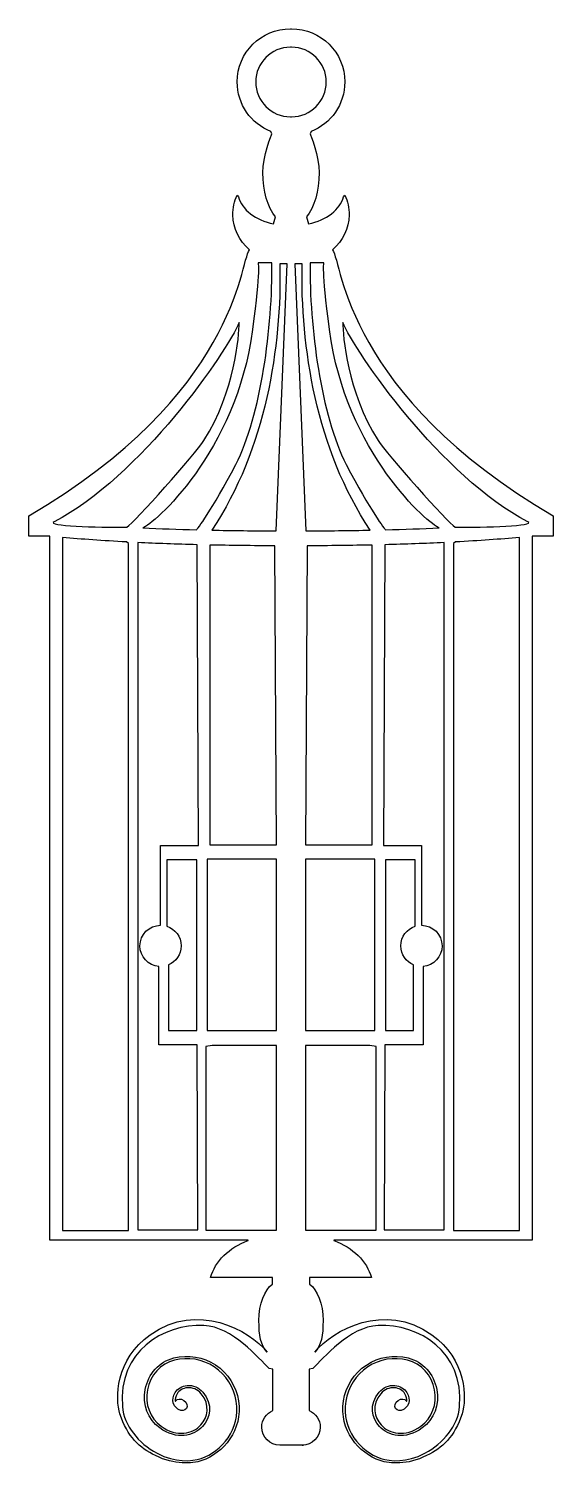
# Model space of a CAD drawing. Header units: centimetres. Extents: x -3 to 3, y -8.2 to 8.1.
import ezdxf

# ---------------------------------------------------------------- set-up
doc = ezdxf.new("R2010")
doc.units = ezdxf.units.CM
doc.header["$MEASUREMENT"] = 0
doc.layers.add('Camada 1', color=7, linetype='Continuous')

msp = doc.modelspace()

# ---------------------------------------------------------------- linework, layer by layer
at = {"layer": 'Camada 1'}
for points, knots in [([(0.12681, -7.92372), (0.23968, -7.92372), (0.33117, -7.83223), (0.33117, -7.71936), (0.33117, -7.71936), (0.33117, -7.63475), (0.27973, -7.56209), (0.20637, -7.53106), (0.20637, -7.53106), (0.20637, -7.53106), (0.20637, -7.06071), (0.20637, -7.06071), (0.20637, -7.06071), (0.20637, -7.06071), (0.24664, -7.05359), (0.24664, -7.05359), (0.24664, -7.05359), (0.36419, -6.94445), (0.66352, -6.58004), (0.98806, -6.56747), (0.98806, -6.56747), (1.44836, -6.5498), (1.96398, -6.85875), (1.9105, -7.48605), (1.9105, -7.48605), (1.89201, -7.70354), (1.72952, -7.90126), (1.51868, -8.01411), (1.51868, -8.01411), (1.30789, -8.1269), (1.13122, -8.10677), (1.01804, -8.07356), (1.01804, -8.07356), (0.78465, -7.99281), (0.57275, -7.74463), (0.62045, -7.42663), (0.62045, -7.42663), (0.64416, -7.26828), (0.73486, -7.12659), (0.86979, -7.03727), (0.86979, -7.03727), (1.00483, -6.94776), (1.1653, -6.92085), (1.32151, -6.96115), (1.32151, -6.96115), (1.47854, -7.00158), (1.59541, -7.13025), (1.62689, -7.29685), (1.62689, -7.29685), (1.6574, -7.45883), (1.59858, -7.61586), (1.4733, -7.70666), (1.4733, -7.70666), (1.29135, -7.83803), (1.11558, -7.79535), (1.02221, -7.69409), (1.02221, -7.69409), (0.94366, -7.60889), (0.91169, -7.46689), (1.01882, -7.34042), (1.01882, -7.34042), (1.05935, -7.29269), (1.11648, -7.268), (1.17522, -7.27303), (1.17522, -7.27303), (1.22456, -7.27742), (1.26777, -7.30258), (1.29031, -7.34066), (1.29031, -7.34066), (1.30851, -7.37164), (1.31558, -7.40019), (1.31142, -7.42644), (1.31142, -7.42644), (1.31081, -7.4253), (1.31026, -7.42414), (1.30938, -7.42332), (1.30938, -7.42332), (1.2907, -7.39575), (1.24736, -7.39287), (1.21294, -7.41689), (1.21294, -7.41689), (1.1786, -7.44065), (1.16637, -7.48211), (1.18503, -7.5096), (1.18503, -7.5096), (1.20255, -7.5346), (1.24078, -7.53889), (1.27351, -7.52066), (1.27351, -7.52066), (1.27351, -7.52066), (1.27404, -7.52092), (1.27404, -7.52092), (1.27404, -7.52092), (1.2756, -7.52058), (1.32077, -7.49499), (1.33476, -7.44329), (1.33476, -7.44329), (1.34442, -7.40786), (1.33706, -7.36889), (1.31291, -7.32746), (1.31291, -7.32746), (1.286, -7.28214), (1.23531, -7.25192), (1.17723, -7.24713), (1.17723, -7.24713), (1.10995, -7.24134), (1.04491, -7.26925), (0.99856, -7.32383), (0.99856, -7.32383), (0.88135, -7.46213), (0.9163, -7.61831), (1.00303, -7.71195), (1.00303, -7.71195), (1.10444, -7.82125), (1.29373, -7.86882), (1.48857, -7.72796), (1.48857, -7.72796), (1.62242, -7.63102), (1.68521, -7.46425), (1.65264, -7.29187), (1.65264, -7.29187), (1.6193, -7.11526), (1.49492, -6.97889), (1.32821, -6.93569), (1.32821, -6.93569), (1.16464, -6.89341), (0.99663, -6.92167), (0.85524, -7.01512), (0.85524, -7.01512), (0.71432, -7.10849), (0.61926, -7.25711), (0.59452, -7.42271), (0.59452, -7.42271), (0.54465, -7.75487), (0.76597, -8.01387), (1.00984, -8.09848), (1.00984, -8.09848), (1.12853, -8.13317), (1.31575, -8.15116), (1.53705, -8.0417), (1.53705, -8.0417), (1.71522, -7.95301), (1.85484, -7.82868), (1.9393, -7.56894), (1.9393, -7.56894), (1.99396, -7.40053), (1.99087, -6.94775), (1.59643, -6.67243), (1.59643, -6.67243), (1.05094, -6.29148), (0.47605, -6.61983), (0.26968, -6.86867), (0.26968, -6.86867), (0.34445, -6.79422), (0.36303, -6.67859), (0.36303, -6.51069), (0.36303, -6.51069), (0.36303, -6.32276), (0.29945, -6.16229), (0.20986, -6.09871), (0.20986, -6.09871), (0.20986, -6.09871), (0.20986, -6.09871), (0.20986, -6.09871), (0.20986, -6.09871), (0.20986, -6.09871), (0.21118, -6.02492), (0.21118, -6.02492), (0.21118, -6.02492), (0.21118, -6.02492), (0.91112, -6.02491), (0.91112, -6.02491), (0.91112, -6.02491), (0.86178, -5.83946), (0.70112, -5.68481), (0.48459, -5.60311), (0.48459, -5.60311), (0.48459, -5.60311), (0.48578, -5.59988), (0.48578, -5.59988), (0.48578, -5.59988), (0.48578, -5.59988), (2.73423, -5.59988), (2.73423, -5.59988), (2.73423, -5.59988), (2.73423, -5.59988), (2.73423, 2.37421), (2.73423, 2.37421), (2.73423, 2.37421), (2.73423, 2.37421), (2.97299, 2.37421), (2.97299, 2.37421), (2.97299, 2.37421), (2.97299, 2.37421), (2.97299, 2.60538), (2.97299, 2.60538), (2.97299, 2.60538), (0.62346, 3.97899), (0.57991, 5.46121), (0.4717, 5.62039), (0.4717, 5.62039), (0.58581, 5.72228), (0.65701, 5.86098), (0.65934, 6.01475), (0.65934, 6.01475), (0.66058, 6.0942), (0.64333, 6.17022), (0.61105, 6.23965), (0.61105, 6.23965), (0.61105, 6.23965), (0.59412, 6.22195), (0.59412, 6.22195), (0.59412, 6.22195), (0.55875, 6.07558), (0.40283, 5.95657), (0.1974, 5.91284), (0.1974, 5.91284), (0.1974, 5.91284), (0.17618, 5.99341), (0.17618, 5.99341), (0.17618, 5.99341), (0.26259, 6.1007), (0.31961, 6.28527), (0.31961, 6.49501), (0.31961, 6.49501), (0.31961, 6.66905), (0.21759, 6.93544), (0.21759, 6.93544), (0.21759, 6.93544), (0.21759, 6.93544), (0.22907, 6.96079), (0.22907, 6.96079), (0.22907, 6.96079), (0.45201, 7.04948), (0.60957, 7.26718), (0.60957, 7.52171), (0.60957, 7.52171), (0.6096, 7.855), (0.33941, 8.12517), (0.00611, 8.12517), (0.00611, 8.12517), (0.00611, 8.12517), (-0.00611, 8.12517), (-0.00611, 8.12517), (-0.00611, 8.12517), (-0.33941, 8.12517), (-0.60957, 7.855), (-0.60957, 7.52168), (-0.60957, 7.52168), (-0.60957, 7.26715), (-0.45201, 7.04943), (-0.2291, 6.96076), (-0.2291, 6.96076), (-0.2291, 6.96076), (-0.21762, 6.93541), (-0.21762, 6.93541), (-0.21762, 6.93541), (-0.21762, 6.93541), (-0.31964, 6.66903), (-0.31964, 6.49498), (-0.31964, 6.49498), (-0.31964, 6.28524), (-0.2626, 6.10067), (-0.17621, 5.99338), (-0.17621, 5.99338), (-0.17621, 5.99338), (-0.19743, 5.91281), (-0.19743, 5.91281), (-0.19743, 5.91281), (-0.40285, 5.95652), (-0.55877, 6.07553), (-0.59415, 6.22192), (-0.59415, 6.22192), (-0.59415, 6.22192), (-0.61108, 6.23962), (-0.61108, 6.23962), (-0.61108, 6.23962), (-0.64336, 6.17019), (-0.66061, 6.09418), (-0.65939, 6.01472), (-0.65939, 6.01472), (-0.65704, 5.86094), (-0.58586, 5.72225), (-0.47172, 5.62036), (-0.47172, 5.62036), (-0.57994, 5.46121), (-0.62349, 3.97899), (-2.97302, 2.60538), (-2.97302, 2.60538), (-2.97302, 2.60538), (-2.97302, 2.37421), (-2.97302, 2.37421), (-2.97302, 2.37421), (-2.97302, 2.37421), (-2.73426, 2.37421), (-2.73426, 2.37421), (-2.73426, 2.37421), (-2.73426, 2.37421), (-2.73426, -5.59986), (-2.73426, -5.59986), (-2.73426, -5.59986), (-2.73426, -5.59986), (-0.4858, -5.59985), (-0.4858, -5.59985), (-0.4858, -5.59985), (-0.4858, -5.59985), (-0.48461, -5.60308), (-0.48461, -5.60308), (-0.48461, -5.60308), (-0.70117, -5.68481), (-0.86177, -5.83946), (-0.91117, -6.02488), (-0.91117, -6.02488), (-0.91117, -6.02488), (-0.21122, -6.02488), (-0.21122, -6.02488), (-0.21122, -6.02488), (-0.21122, -6.02488), (-0.2099, -6.09867), (-0.2099, -6.09867), (-0.2099, -6.09867), (-0.2099, -6.09867), (-0.2099, -6.09867), (-0.2099, -6.09867), (-0.2099, -6.09867), (-0.29949, -6.16225), (-0.36307, -6.32275), (-0.36307, -6.51065), (-0.36307, -6.51065), (-0.36307, -6.67858), (-0.3445, -6.79418), (-0.26972, -6.86863), (-0.26972, -6.86863), (-0.47607, -6.61979), (-1.05096, -6.29144), (-1.59645, -6.67239), (-1.59645, -6.67239), (-1.99092, -6.94772), (-1.99401, -7.4005), (-1.93932, -7.5689), (-1.93932, -7.5689), (-1.85486, -7.82864), (-1.71524, -7.953), (-1.53707, -8.04166), (-1.53707, -8.04166), (-1.31577, -8.15114), (-1.12855, -8.13313), (-1.00989, -8.09844), (-1.00989, -8.09844), (-0.766, -8.01383), (-0.5447, -7.75483), (-0.59457, -7.42267), (-0.59457, -7.42267), (-0.61931, -7.25707), (-0.71437, -7.10845), (-0.85529, -7.01508), (-0.85529, -7.01508), (-0.99668, -6.92163), (-1.16469, -6.89337), (-1.32823, -6.93565), (-1.32823, -6.93565), (-1.49497, -6.97886), (-1.61932, -7.11522), (-1.65266, -7.29183), (-1.65266, -7.29183), (-1.68523, -7.46423), (-1.62244, -7.63097), (-1.48862, -7.72792), (-1.48862, -7.72792), (-1.29378, -7.86876), (-1.1045, -7.82119), (-1.00308, -7.71191), (-1.00308, -7.71191), (-0.91635, -7.61827), (-0.88142, -7.46209), (-0.99861, -7.32379), (-0.99861, -7.32379), (-1.04497, -7.26921), (-1.10997, -7.24129), (-1.17728, -7.24709), (-1.17728, -7.24709), (-1.23536, -7.25188), (-1.28605, -7.28209), (-1.31296, -7.32742), (-1.31296, -7.32742), (-1.33712, -7.36885), (-1.34445, -7.40783), (-1.33479, -7.44325), (-1.33479, -7.44325), (-1.32079, -7.49492), (-1.27563, -7.52053), (-1.27407, -7.52088), (-1.27407, -7.52088), (-1.27407, -7.52088), (-1.27357, -7.52062), (-1.27357, -7.52062), (-1.27357, -7.52062), (-1.24084, -7.53885), (-1.20261, -7.53456), (-1.18512, -7.50956), (-1.18512, -7.50956), (-1.16647, -7.48207), (-1.17866, -7.44064), (-1.21303, -7.41685), (-1.21303, -7.41685), (-1.24743, -7.39283), (-1.29076, -7.39571), (-1.30947, -7.42328), (-1.30947, -7.42328), (-1.31034, -7.4241), (-1.31087, -7.42526), (-1.31151, -7.4264), (-1.31151, -7.4264), (-1.31566, -7.40015), (-1.30857, -7.3716), (-1.29042, -7.34062), (-1.29042, -7.34062), (-1.26788, -7.30257), (-1.22467, -7.27738), (-1.17533, -7.27299), (-1.17533, -7.27299), (-1.11659, -7.26796), (-1.05947, -7.29265), (-1.01891, -7.34038), (-1.01891, -7.34038), (-0.91181, -7.46685), (-0.94374, -7.60885), (-1.0223, -7.69405), (-1.0223, -7.69405), (-1.11567, -7.79528), (-1.29146, -7.83796), (-1.47336, -7.70662), (-1.47336, -7.70662), (-1.59864, -7.61579), (-1.65748, -7.45878), (-1.62698, -7.29681), (-1.62698, -7.29681), (-1.59549, -7.1302), (-1.47863, -7.00156), (-1.3216, -6.96111), (-1.3216, -6.96111), (-1.16539, -6.92081), (-1.00489, -6.94772), (-0.86988, -7.03723), (-0.86988, -7.03723), (-0.73497, -7.12655), (-0.6443, -7.26821), (-0.62054, -7.42659), (-0.62054, -7.42659), (-0.57286, -7.74462), (-0.78477, -7.99277), (-1.01816, -8.07352), (-1.01816, -8.07352), (-1.13135, -8.10673), (-1.30798, -8.12686), (-1.5188, -8.01407), (-1.5188, -8.01407), (-1.72962, -7.90123), (-1.8921, -7.7035), (-1.9106, -7.48601), (-1.9106, -7.48601), (-1.96407, -6.85871), (-1.44848, -6.54976), (-0.98816, -6.56743), (-0.98816, -6.56743), (-0.6636, -6.58), (-0.36427, -6.94441), (-0.24672, -7.05355), (-0.24672, -7.05355), (-0.24672, -7.05355), (-0.20648, -7.06067), (-0.20648, -7.06067), (-0.20648, -7.06067), (-0.20648, -7.06067), (-0.20648, -7.53102), (-0.20648, -7.53102), (-0.20648, -7.53102), (-0.27982, -7.56206), (-0.33128, -7.63471), (-0.33128, -7.71932), (-0.33128, -7.71932), (-0.33128, -7.83219), (-0.23979, -7.92368), (-0.12694, -7.92368), (-0.12694, -7.92368), (-0.12694, -7.92368), (0.14018, -7.92369), (0.14018, -7.92369), (0.14018, -7.92369), (0.14018, -7.92369), (0.12681, -7.92372), (0.12681, -7.92372)], [0, 0, 0, 0, 0.00806452, 0.00806452, 0.00806452, 0.00806452, 0.01612903, 0.01612903, 0.01612903, 0.01612903, 0.02419355, 0.02419355, 0.02419355, 0.02419355, 0.03225806, 0.03225806, 0.03225806, 0.03225806, 0.04032258, 0.04032258, 0.04032258, 0.04032258, 0.0483871, 0.0483871, 0.0483871, 0.0483871, 0.05645161, 0.05645161, 0.05645161, 0.05645161, 0.06451613, 0.06451613, 0.06451613, 0.06451613, 0.07258065, 0.07258065, 0.07258065, 0.07258065, 0.08064516, 0.08064516, 0.08064516, 0.08064516, 0.08870968, 0.08870968, 0.08870968, 0.08870968, 0.09677419, 0.09677419, 0.09677419, 0.09677419, 0.10483871, 0.10483871, 0.10483871, 0.10483871, 0.11290323, 0.11290323, 0.11290323, 0.11290323, 0.12096774, 0.12096774, 0.12096774, 0.12096774, 0.12903226, 0.12903226, 0.12903226, 0.12903226, 0.13709677, 0.13709677, 0.13709677, 0.13709677, 0.14516129, 0.14516129, 0.14516129, 0.14516129, 0.15322581, 0.15322581, 0.15322581, 0.15322581, 0.16129032, 0.16129032, 0.16129032, 0.16129032, 0.16935484, 0.16935484, 0.16935484, 0.16935484, 0.17741935, 0.17741935, 0.17741935, 0.17741935, 0.18548387, 0.18548387, 0.18548387, 0.18548387, 0.19354839, 0.19354839, 0.19354839, 0.19354839, 0.2016129, 0.2016129, 0.2016129, 0.2016129, 0.20967742, 0.20967742, 0.20967742, 0.20967742, 0.21774194, 0.21774194, 0.21774194, 0.21774194, 0.22580645, 0.22580645, 0.22580645, 0.22580645, 0.23387097, 0.23387097, 0.23387097, 0.23387097, 0.24193548, 0.24193548, 0.24193548, 0.24193548, 0.25, 0.25, 0.25, 0.25, 0.25806452, 0.25806452, 0.25806452, 0.25806452, 0.26612903, 0.26612903, 0.26612903, 0.26612903, 0.27419355, 0.27419355, 0.27419355, 0.27419355, 0.28225806, 0.28225806, 0.28225806, 0.28225806, 0.29032258, 0.29032258, 0.29032258, 0.29032258, 0.2983871, 0.2983871, 0.2983871, 0.2983871, 0.30645161, 0.30645161, 0.30645161, 0.30645161, 0.31451613, 0.31451613, 0.31451613, 0.31451613, 0.32258065, 0.32258065, 0.32258065, 0.32258065, 0.33064516, 0.33064516, 0.33064516, 0.33064516, 0.33870968, 0.33870968, 0.33870968, 0.33870968, 0.34677419, 0.34677419, 0.34677419, 0.34677419, 0.35483871, 0.35483871, 0.35483871, 0.35483871, 0.36290323, 0.36290323, 0.36290323, 0.36290323, 0.37096774, 0.37096774, 0.37096774, 0.37096774, 0.37903226, 0.37903226, 0.37903226, 0.37903226, 0.38709677, 0.38709677, 0.38709677, 0.38709677, 0.39516129, 0.39516129, 0.39516129, 0.39516129, 0.40322581, 0.40322581, 0.40322581, 0.40322581, 0.41129032, 0.41129032, 0.41129032, 0.41129032, 0.41935484, 0.41935484, 0.41935484, 0.41935484, 0.42741935, 0.42741935, 0.42741935, 0.42741935, 0.43548387, 0.43548387, 0.43548387, 0.43548387, 0.44354839, 0.44354839, 0.44354839, 0.44354839, 0.4516129, 0.4516129, 0.4516129, 0.4516129, 0.45967742, 0.45967742, 0.45967742, 0.45967742, 0.46774194, 0.46774194, 0.46774194, 0.46774194, 0.47580645, 0.47580645, 0.47580645, 0.47580645, 0.48387097, 0.48387097, 0.48387097, 0.48387097, 0.49193548, 0.49193548, 0.49193548, 0.49193548, 0.5, 0.5, 0.5, 0.5, 0.50806452, 0.50806452, 0.50806452, 0.50806452, 0.51612903, 0.51612903, 0.51612903, 0.51612903, 0.52419355, 0.52419355, 0.52419355, 0.52419355, 0.53225806, 0.53225806, 0.53225806, 0.53225806, 0.54032258, 0.54032258, 0.54032258, 0.54032258, 0.5483871, 0.5483871, 0.5483871, 0.5483871, 0.55645161, 0.55645161, 0.55645161, 0.55645161, 0.56451613, 0.56451613, 0.56451613, 0.56451613, 0.57258065, 0.57258065, 0.57258065, 0.57258065, 0.58064516, 0.58064516, 0.58064516, 0.58064516, 0.58870968, 0.58870968, 0.58870968, 0.58870968, 0.59677419, 0.59677419, 0.59677419, 0.59677419, 0.60483871, 0.60483871, 0.60483871, 0.60483871, 0.61290323, 0.61290323, 0.61290323, 0.61290323, 0.62096774, 0.62096774, 0.62096774, 0.62096774, 0.62903226, 0.62903226, 0.62903226, 0.62903226, 0.63709677, 0.63709677, 0.63709677, 0.63709677, 0.64516129, 0.64516129, 0.64516129, 0.64516129, 0.65322581, 0.65322581, 0.65322581, 0.65322581, 0.66129032, 0.66129032, 0.66129032, 0.66129032, 0.66935484, 0.66935484, 0.66935484, 0.66935484, 0.67741935, 0.67741935, 0.67741935, 0.67741935, 0.68548387, 0.68548387, 0.68548387, 0.68548387, 0.69354839, 0.69354839, 0.69354839, 0.69354839, 0.7016129, 0.7016129, 0.7016129, 0.7016129, 0.70967742, 0.70967742, 0.70967742, 0.70967742, 0.71774194, 0.71774194, 0.71774194, 0.71774194, 0.72580645, 0.72580645, 0.72580645, 0.72580645, 0.73387097, 0.73387097, 0.73387097, 0.73387097, 0.74193548, 0.74193548, 0.74193548, 0.74193548, 0.75, 0.75, 0.75, 0.75, 0.75806452, 0.75806452, 0.75806452, 0.75806452, 0.76612903, 0.76612903, 0.76612903, 0.76612903, 0.77419355, 0.77419355, 0.77419355, 0.77419355, 0.78225806, 0.78225806, 0.78225806, 0.78225806, 0.79032258, 0.79032258, 0.79032258, 0.79032258, 0.7983871, 0.7983871, 0.7983871, 0.7983871, 0.80645161, 0.80645161, 0.80645161, 0.80645161, 0.81451613, 0.81451613, 0.81451613, 0.81451613, 0.82258065, 0.82258065, 0.82258065, 0.82258065, 0.83064516, 0.83064516, 0.83064516, 0.83064516, 0.83870968, 0.83870968, 0.83870968, 0.83870968, 0.84677419, 0.84677419, 0.84677419, 0.84677419, 0.85483871, 0.85483871, 0.85483871, 0.85483871, 0.86290323, 0.86290323, 0.86290323, 0.86290323, 0.87096774, 0.87096774, 0.87096774, 0.87096774, 0.87903226, 0.87903226, 0.87903226, 0.87903226, 0.88709677, 0.88709677, 0.88709677, 0.88709677, 0.89516129, 0.89516129, 0.89516129, 0.89516129, 0.90322581, 0.90322581, 0.90322581, 0.90322581, 0.91129032, 0.91129032, 0.91129032, 0.91129032, 0.91935484, 0.91935484, 0.91935484, 0.91935484, 0.92741935, 0.92741935, 0.92741935, 0.92741935, 0.93548387, 0.93548387, 0.93548387, 0.93548387, 0.94354839, 0.94354839, 0.94354839, 0.94354839, 0.9516129, 0.9516129, 0.9516129, 0.9516129, 0.95967742, 0.95967742, 0.95967742, 0.95967742, 0.96774194, 0.96774194, 0.96774194, 0.96774194, 0.97580645, 0.97580645, 0.97580645, 0.97580645, 0.98387097, 0.98387097, 0.98387097, 0.98387097, 1, 1, 1, 1]), ([(-0.00611, 7.12811), (-0.22349, 7.12811), (-0.39968, 7.30432), (-0.39968, 7.52168), (-0.39968, 7.52168), (-0.39968, 7.73901), (-0.22349, 7.91525), (-0.00611, 7.91525), (-0.00611, 7.91525), (-0.00611, 7.91525), (0.00611, 7.91525), (0.00611, 7.91525), (0.00611, 7.91525), (0.22347, 7.91525), (0.39968, 7.73901), (0.39968, 7.52168), (0.39968, 7.52168), (0.39968, 7.30432), (0.22347, 7.12811), (0.00611, 7.12811), (0.00611, 7.12811), (0.00611, 7.12811), (-0.00611, 7.12811), (-0.00611, 7.12811)], [0, 0, 0, 0, 0.14285714, 0.14285714, 0.14285714, 0.14285714, 0.28571429, 0.28571429, 0.28571429, 0.28571429, 0.42857143, 0.42857143, 0.42857143, 0.42857143, 0.57142857, 0.57142857, 0.57142857, 0.57142857, 0.71428571, 0.71428571, 0.71428571, 0.71428571, 1, 1, 1, 1]), ([(-1.06995, 2.44798), (-1.2822, 2.45359), (-1.48614, 2.46094), (-1.67966, 2.46986), (-1.67966, 2.46986), (-1.56951, 2.50116), (-0.6167, 3.32573), (-0.43562, 4.71694), (-0.43562, 4.71694), (-0.34394, 5.4215), (-0.37371, 5.47415), (-0.37371, 5.47415), (-0.37371, 5.47415), (-0.37371, 5.47415), (-0.21646, 5.47415), (-0.21646, 5.47415), (-0.21646, 5.47415), (-0.20693, 4.75504), (-0.33899, 3.74184), (-0.62622, 3.18759), (-0.62622, 3.18759), (-0.89781, 2.66351), (-1.06995, 2.44798), (-1.06995, 2.44798)], [0, 0, 0, 0, 0.14285714, 0.14285714, 0.14285714, 0.14285714, 0.28571429, 0.28571429, 0.28571429, 0.28571429, 0.42857143, 0.42857143, 0.42857143, 0.42857143, 0.57142857, 0.57142857, 0.57142857, 0.57142857, 0.71428571, 0.71428571, 0.71428571, 0.71428571, 1, 1, 1, 1]), ([(-0.16904, 2.43554), (-0.40105, 2.43636), (-0.68014, 2.43922), (-0.89847, 2.44387), (-0.89847, 2.44387), (-0.28318, 3.35935), (-0.10689, 4.53098), (-0.12594, 5.46009), (-0.12594, 5.46009), (-0.12594, 5.46009), (-0.04495, 5.4601), (-0.04495, 5.4601), (-0.04495, 5.4601), (-0.04495, 5.4601), (-0.16904, 2.43554), (-0.16904, 2.43554)], [0, 0, 0, 0, 0.2, 0.2, 0.2, 0.2, 0.4, 0.4, 0.4, 0.4, 0.6, 0.6, 0.6, 0.6, 1, 1, 1, 1]), ([(0.04495, 5.4601), (0.04495, 5.4601), (0.12594, 5.4601), (0.12594, 5.4601), (0.12594, 5.4601), (0.10686, 4.53099), (0.28318, 3.35939), (0.89847, 2.44388), (0.89847, 2.44388), (0.68014, 2.43922), (0.40103, 2.43637), (0.16904, 2.43555), (0.16904, 2.43555), (0.16904, 2.43555), (0.04495, 5.4601), (0.04495, 5.4601)], [0, 0, 0, 0, 0.2, 0.2, 0.2, 0.2, 0.4, 0.4, 0.4, 0.4, 0.6, 0.6, 0.6, 0.6, 1, 1, 1, 1]), ([(0.62624, 3.18757), (0.33901, 3.74185), (0.20693, 4.75504), (0.21648, 5.47413), (0.21648, 5.47413), (0.21648, 5.47413), (0.3737, 5.47412), (0.3737, 5.47412), (0.3737, 5.47412), (0.3737, 5.47412), (0.34393, 5.42149), (0.43564, 4.71691), (0.43564, 4.71691), (0.61669, 3.3257), (1.56954, 2.50113), (1.67968, 2.46983), (1.67968, 2.46983), (1.48616, 2.46091), (1.28225, 2.45356), (1.06995, 2.44795), (1.06995, 2.44795), (1.06995, 2.44798), (0.89781, 2.66351), (0.62624, 3.18757)], [0, 0, 0, 0, 0.14285714, 0.14285714, 0.14285714, 0.14285714, 0.28571429, 0.28571429, 0.28571429, 0.28571429, 0.42857143, 0.42857143, 0.42857143, 0.42857143, 0.57142857, 0.57142857, 0.57142857, 0.57142857, 0.71428571, 0.71428571, 0.71428571, 0.71428571, 1, 1, 1, 1]), ([(-0.58806, 4.7975), (-0.58806, 4.64505), (-0.63095, 4.02092), (-0.98827, 3.45873), (-0.98827, 3.45873), (-1.07685, 3.31932), (-1.7839, 2.52017), (-1.86015, 2.47882), (-1.86015, 2.47882), (-2.19839, 2.47255), (-2.78034, 2.492), (-2.68634, 2.53954), (-2.68634, 2.53954), (-1.71723, 3.02996), (-0.71194, 4.47834), (-0.58806, 4.7975), (-0.58806, 4.7975), (-0.58806, 4.7975), (-0.58806, 4.7975), (-0.58806, 4.7975)], [0, 0, 0, 0, 0.16666667, 0.16666667, 0.16666667, 0.16666667, 0.33333333, 0.33333333, 0.33333333, 0.33333333, 0.5, 0.5, 0.5, 0.5, 0.66666667, 0.66666667, 0.66666667, 0.66666667, 1, 1, 1, 1]), ([(0.58809, 4.7975), (0.71199, 4.47833), (1.71725, 3.02995), (2.68639, 2.53955), (2.68639, 2.53955), (2.7804, 2.492), (2.19847, 2.47256), (1.86018, 2.47883), (1.86018, 2.47883), (1.78395, 2.52018), (1.07691, 3.31933), (0.9883, 3.45874), (0.9883, 3.45874), (0.63098, 4.02093), (0.58809, 4.64505), (0.58809, 4.7975), (0.58809, 4.7975), (0.58809, 4.7975), (0.58809, 4.7975), (0.58809, 4.7975)], [0, 0, 0, 0, 0.16666667, 0.16666667, 0.16666667, 0.16666667, 0.33333333, 0.33333333, 0.33333333, 0.33333333, 0.5, 0.5, 0.5, 0.5, 0.66666667, 0.66666667, 0.66666667, 0.66666667, 1, 1, 1, 1]), ([(-1.84108, 2.29243), (-1.84108, 2.29243), (-1.84108, -5.49106), (-1.84108, -5.49106), (-1.84108, -5.49106), (-1.84108, -5.49106), (-2.58895, -5.49106), (-2.58895, -5.49106), (-2.58895, -5.49106), (-2.58895, -5.49106), (-2.58895, 2.36111), (-2.58895, 2.36111), (-2.58895, 2.36111), (-2.37403, 2.34137), (-2.13069, 2.32417), (-1.86489, 2.30999), (-1.86489, 2.30999), (-1.86489, 2.30999), (-1.84108, 2.29243), (-1.84108, 2.29243)], [0, 0, 0, 0, 0.16666667, 0.16666667, 0.16666667, 0.16666667, 0.33333333, 0.33333333, 0.33333333, 0.33333333, 0.5, 0.5, 0.5, 0.5, 0.66666667, 0.66666667, 0.66666667, 0.66666667, 1, 1, 1, 1]), ([(-1.05021, -1.12771), (-1.05021, -1.12771), (-1.47899, -1.12771), (-1.47899, -1.12771), (-1.47899, -1.12771), (-1.47899, -1.12771), (-1.47899, -2.0329), (-1.47899, -2.0329), (-1.47899, -2.0329), (-1.60792, -2.0329), (-1.71243, -2.13741), (-1.71243, -2.26639), (-1.71243, -2.26639), (-1.71243, -2.38908), (-1.61774, -2.4897), (-1.4974, -2.49912), (-1.4974, -2.49912), (-1.4974, -2.49912), (-1.4974, -3.38584), (-1.4974, -3.38584), (-1.4974, -3.38584), (-1.4974, -3.38584), (-1.0645, -3.38585), (-1.0645, -3.38585), (-1.0645, -3.38585), (-1.0645, -3.38585), (-1.05497, -5.48183), (-1.05497, -5.48183), (-1.05497, -5.48183), (-1.05497, -5.48183), (-1.7363, -5.48182), (-1.7363, -5.48182), (-1.7363, -5.48182), (-1.7363, -5.48182), (-1.7363, 2.30346), (-1.7363, 2.30346), (-1.7363, 2.30346), (-1.52453, 2.29327), (-1.29979, 2.28497), (-1.06492, 2.2788), (-1.06492, 2.2788), (-1.06492, 2.2788), (-1.05021, -1.12771), (-1.05021, -1.12771)], [0, 0, 0, 0, 0.08333333, 0.08333333, 0.08333333, 0.08333333, 0.16666667, 0.16666667, 0.16666667, 0.16666667, 0.25, 0.25, 0.25, 0.25, 0.33333333, 0.33333333, 0.33333333, 0.33333333, 0.41666667, 0.41666667, 0.41666667, 0.41666667, 0.5, 0.5, 0.5, 0.5, 0.58333333, 0.58333333, 0.58333333, 0.58333333, 0.66666667, 0.66666667, 0.66666667, 0.66666667, 0.75, 0.75, 0.75, 0.75, 0.83333333, 0.83333333, 0.83333333, 0.83333333, 1, 1, 1, 1]), ([(1.06492, 2.2788), (1.29979, 2.28496), (1.52453, 2.29325), (1.7363, 2.30346), (1.7363, 2.30346), (1.7363, 2.30346), (1.7363, -5.4818), (1.7363, -5.4818), (1.7363, -5.4818), (1.7363, -5.4818), (1.05495, -5.4818), (1.05495, -5.4818), (1.05495, -5.4818), (1.05495, -5.4818), (1.0645, -3.38582), (1.0645, -3.38582), (1.0645, -3.38582), (1.0645, -3.38582), (1.49738, -3.38582), (1.49738, -3.38582), (1.49738, -3.38582), (1.49738, -3.38582), (1.49738, -2.4991), (1.49738, -2.4991), (1.49738, -2.4991), (1.61774, -2.48971), (1.71241, -2.38906), (1.71241, -2.26637), (1.71241, -2.26637), (1.71241, -2.13739), (1.6079, -2.03288), (1.47899, -2.03288), (1.47899, -2.03288), (1.47899, -2.03288), (1.47899, -1.12769), (1.47899, -1.12769), (1.47899, -1.12769), (1.47899, -1.12769), (1.05024, -1.12768), (1.05024, -1.12768), (1.05024, -1.12768), (1.05024, -1.12768), (1.06492, 2.2788), (1.06492, 2.2788)], [0, 0, 0, 0, 0.08333333, 0.08333333, 0.08333333, 0.08333333, 0.16666667, 0.16666667, 0.16666667, 0.16666667, 0.25, 0.25, 0.25, 0.25, 0.33333333, 0.33333333, 0.33333333, 0.33333333, 0.41666667, 0.41666667, 0.41666667, 0.41666667, 0.5, 0.5, 0.5, 0.5, 0.58333333, 0.58333333, 0.58333333, 0.58333333, 0.66666667, 0.66666667, 0.66666667, 0.66666667, 0.75, 0.75, 0.75, 0.75, 0.83333333, 0.83333333, 0.83333333, 0.83333333, 1, 1, 1, 1]), ([(1.86489, 2.31002), (2.13072, 2.32418), (2.37405, 2.3414), (2.58898, 2.36114), (2.58898, 2.36114), (2.58898, 2.36114), (2.58898, -5.49103), (2.58898, -5.49103), (2.58898, -5.49103), (2.58898, -5.49103), (1.84108, -5.49103), (1.84108, -5.49103), (1.84108, -5.49103), (1.84108, -5.49103), (1.84108, 2.29243), (1.84108, 2.29243), (1.84108, 2.29243), (1.84108, 2.29243), (1.86489, 2.31002), (1.86489, 2.31002)], [0, 0, 0, 0, 0.16666667, 0.16666667, 0.16666667, 0.16666667, 0.33333333, 0.33333333, 0.33333333, 0.33333333, 0.5, 0.5, 0.5, 0.5, 0.66666667, 0.66666667, 0.66666667, 0.66666667, 1, 1, 1, 1]), ([(-0.16354, -1.12324), (-0.16354, -1.12324), (-0.92157, -1.12324), (-0.92157, -1.12324), (-0.92157, -1.12324), (-0.92157, -1.12324), (-0.92157, 2.27533), (-0.92157, 2.27533), (-0.92157, 2.27533), (-0.70035, 2.27041), (-0.41799, 2.26745), (-0.18256, 2.26649), (-0.18256, 2.26649), (-0.18256, 2.26649), (-0.16354, -1.12324), (-0.16354, -1.12324)], [0, 0, 0, 0, 0.2, 0.2, 0.2, 0.2, 0.4, 0.4, 0.4, 0.4, 0.6, 0.6, 0.6, 0.6, 1, 1, 1, 1]), ([(0.18259, 2.2665), (0.41802, 2.26745), (0.70038, 2.27042), (0.92157, 2.27534), (0.92157, 2.27534), (0.92157, 2.27534), (0.92157, -1.12323), (0.92157, -1.12323), (0.92157, -1.12323), (0.92157, -1.12323), (0.16357, -1.12324), (0.16357, -1.12324), (0.16357, -1.12324), (0.16357, -1.12324), (0.18259, 2.2665), (0.18259, 2.2665)], [0, 0, 0, 0, 0.2, 0.2, 0.2, 0.2, 0.4, 0.4, 0.4, 0.4, 0.6, 0.6, 0.6, 0.6, 1, 1, 1, 1]), ([(-1.06929, -3.22384), (-1.06929, -3.22384), (-1.38808, -3.22384), (-1.38808, -3.22384), (-1.38808, -3.22384), (-1.38808, -3.22384), (-1.38808, -2.4815), (-1.38808, -2.4815), (-1.38808, -2.4815), (-1.30431, -2.44599), (-1.24555, -2.36302), (-1.24555, -2.26637), (-1.24555, -2.26637), (-1.24555, -2.16218), (-1.31387, -2.07383), (-1.40819, -2.04386), (-1.40819, -2.04386), (-1.40819, -2.04386), (-1.40819, -1.28967), (-1.40819, -1.28967), (-1.40819, -1.28967), (-1.40819, -1.28967), (-1.06926, -1.28966), (-1.06926, -1.28966), (-1.06926, -1.28966), (-1.06926, -1.28966), (-1.06926, -3.22384), (-1.06926, -3.22384), (-1.06926, -3.22384), (-1.06926, -3.22384), (-1.06929, -3.22384), (-1.06929, -3.22384)], [0, 0, 0, 0, 0.11111111, 0.11111111, 0.11111111, 0.11111111, 0.22222222, 0.22222222, 0.22222222, 0.22222222, 0.33333333, 0.33333333, 0.33333333, 0.33333333, 0.44444444, 0.44444444, 0.44444444, 0.44444444, 0.55555556, 0.55555556, 0.55555556, 0.55555556, 0.66666667, 0.66666667, 0.66666667, 0.66666667, 0.77777778, 0.77777778, 0.77777778, 0.77777778, 1, 1, 1, 1]), ([(-0.94895, -1.28498), (-0.94895, -1.28498), (-0.16354, -1.28498), (-0.16354, -1.28498), (-0.16354, -1.28498), (-0.16354, -1.28498), (-0.16354, -3.22408), (-0.16354, -3.22408), (-0.16354, -3.22408), (-0.16354, -3.22408), (-0.94895, -3.22408), (-0.94895, -3.22408), (-0.94895, -3.22408), (-0.94895, -3.22408), (-0.94895, -1.29942), (-0.94895, -1.29942), (-0.94895, -1.29942), (-0.94895, -1.29942), (-0.94895, -1.28498), (-0.94895, -1.28498)], [0, 0, 0, 0, 0.16666667, 0.16666667, 0.16666667, 0.16666667, 0.33333333, 0.33333333, 0.33333333, 0.33333333, 0.5, 0.5, 0.5, 0.5, 0.66666667, 0.66666667, 0.66666667, 0.66666667, 1, 1, 1, 1]), ([(0.94895, -1.29942), (0.94895, -1.29942), (0.94895, -3.22408), (0.94895, -3.22408), (0.94895, -3.22408), (0.94895, -3.22408), (0.16354, -3.22408), (0.16354, -3.22408), (0.16354, -3.22408), (0.16354, -3.22408), (0.16354, -1.28498), (0.16354, -1.28498), (0.16354, -1.28498), (0.16354, -1.28498), (0.94895, -1.28498), (0.94895, -1.28498), (0.94895, -1.28498), (0.94895, -1.28498), (0.94895, -1.29942), (0.94895, -1.29942)], [0, 0, 0, 0, 0.16666667, 0.16666667, 0.16666667, 0.16666667, 0.33333333, 0.33333333, 0.33333333, 0.33333333, 0.5, 0.5, 0.5, 0.5, 0.66666667, 0.66666667, 0.66666667, 0.66666667, 1, 1, 1, 1]), ([(1.06929, -1.28969), (1.06929, -1.28969), (1.40822, -1.28969), (1.40822, -1.28969), (1.40822, -1.28969), (1.40822, -1.28969), (1.40822, -2.04388), (1.40822, -2.04388), (1.40822, -2.04388), (1.3139, -2.07386), (1.24558, -2.1622), (1.24558, -2.26639), (1.24558, -2.26639), (1.24558, -2.36304), (1.30437, -2.44602), (1.38814, -2.48152), (1.38814, -2.48152), (1.38814, -2.48152), (1.38814, -3.22386), (1.38814, -3.22386), (1.38814, -3.22386), (1.38814, -3.22386), (1.06931, -3.22387), (1.06931, -3.22387), (1.06931, -3.22387), (1.06931, -3.22387), (1.06931, -1.28969), (1.06931, -1.28969), (1.06931, -1.28969), (1.06931, -1.28969), (1.06929, -1.28969), (1.06929, -1.28969)], [0, 0, 0, 0, 0.11111111, 0.11111111, 0.11111111, 0.11111111, 0.22222222, 0.22222222, 0.22222222, 0.22222222, 0.33333333, 0.33333333, 0.33333333, 0.33333333, 0.44444444, 0.44444444, 0.44444444, 0.44444444, 0.55555556, 0.55555556, 0.55555556, 0.55555556, 0.66666667, 0.66666667, 0.66666667, 0.66666667, 0.77777778, 0.77777778, 0.77777778, 0.77777778, 1, 1, 1, 1]), ([(-0.89297, -3.39532), (-0.89297, -3.39532), (-0.16354, -3.39532), (-0.16354, -3.39532), (-0.16354, -3.39532), (-0.16354, -3.39532), (-0.16354, -5.48677), (-0.16354, -5.48677), (-0.16354, -5.48677), (-0.16354, -5.48677), (-0.96446, -5.48677), (-0.96446, -5.48677), (-0.96446, -5.48677), (-0.96446, -5.48677), (-0.96446, -3.40482), (-0.96446, -3.40482), (-0.96446, -3.40482), (-0.96446, -3.40482), (-0.89297, -3.39532), (-0.89297, -3.39532)], [0, 0, 0, 0, 0.16666667, 0.16666667, 0.16666667, 0.16666667, 0.33333333, 0.33333333, 0.33333333, 0.33333333, 0.5, 0.5, 0.5, 0.5, 0.66666667, 0.66666667, 0.66666667, 0.66666667, 1, 1, 1, 1]), ([(0.96446, -3.40482), (0.96446, -3.40482), (0.96446, -5.48677), (0.96446, -5.48677), (0.96446, -5.48677), (0.96446, -5.48677), (0.16354, -5.48677), (0.16354, -5.48677), (0.16354, -5.48677), (0.16354, -5.48677), (0.16354, -3.39532), (0.16354, -3.39532), (0.16354, -3.39532), (0.16354, -3.39532), (0.89297, -3.39532), (0.89297, -3.39532), (0.89297, -3.39532), (0.89297, -3.39532), (0.96446, -3.40482), (0.96446, -3.40482)], [0, 0, 0, 0, 0.16666667, 0.16666667, 0.16666667, 0.16666667, 0.33333333, 0.33333333, 0.33333333, 0.33333333, 0.5, 0.5, 0.5, 0.5, 0.66666667, 0.66666667, 0.66666667, 0.66666667, 1, 1, 1, 1])]:
    msp.add_open_spline(points, degree=3, knots=knots, dxfattribs=at)

doc.saveas('drawing.dxf')
